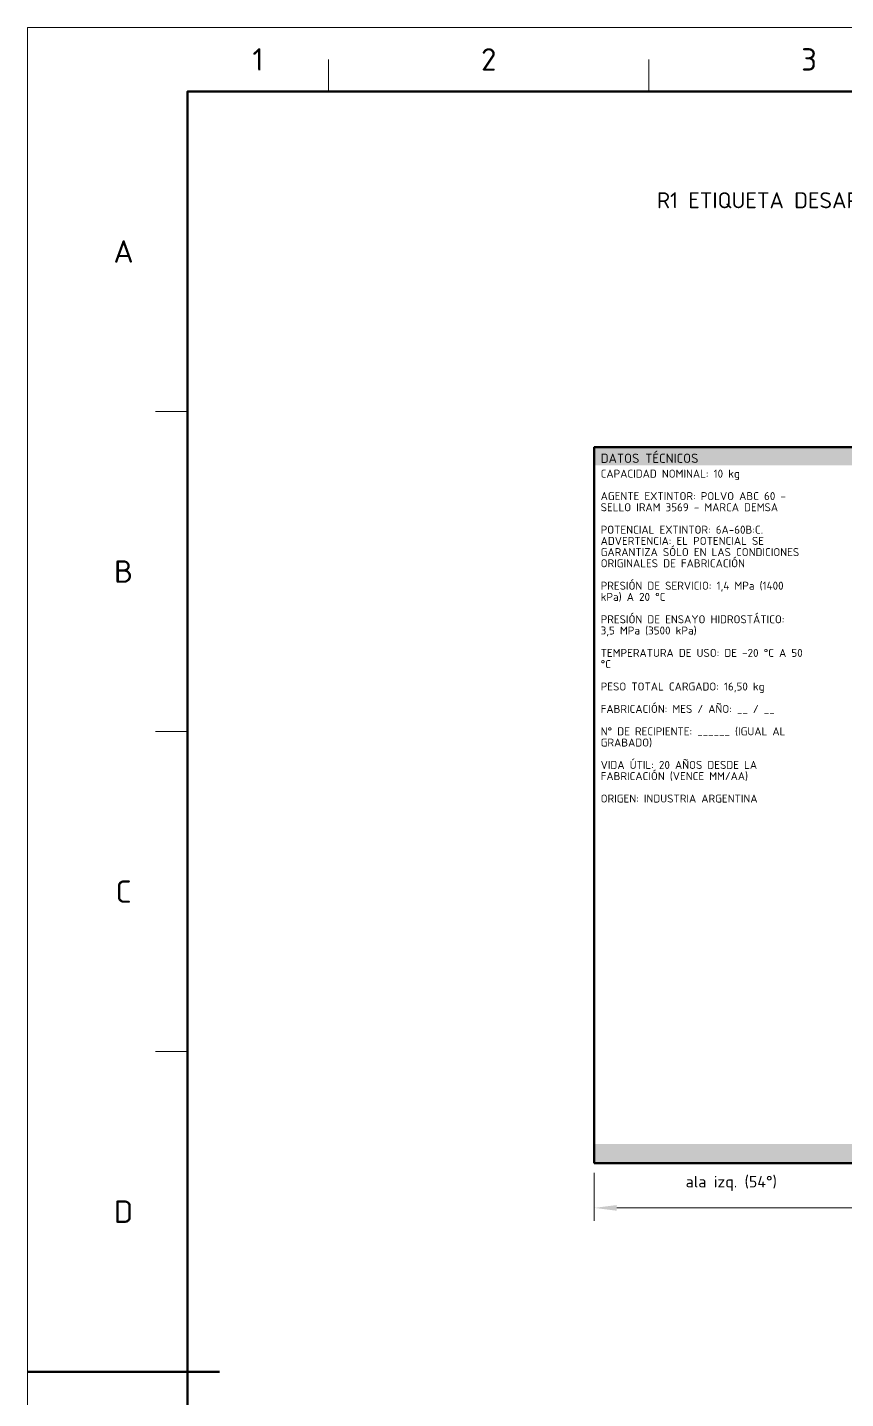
# Model space of a CAD drawing. Header units: millimetres. Extents: x 0 to 2208, y 0 to 420.
# Drawn here: x 1614 to 1741.7, y 205.8 to 420 of the extents above; entities that cross this region are included whole.
import ezdxf
from ezdxf.enums import TextEntityAlignment as Align

# ---------------------------------------------------------------- set-up
doc = ezdxf.new("R2010")
doc.units = ezdxf.units.MM
for name, color, linetype, lineweight in [('01-VISIBLE', 7, 'CONTINUOUS', 70), ('04-COTA', 3, 'CONTINUOUS', 18), ('06-TEXTO', 7, 'CONTINUOUS', 25), ('07-RECUADRO', 7, 'CONTINUOUS', 70), ('08-FINA', 5, 'CONTINUOUS', 18), ('13-GRAFICA', 30, 'CONTINUOUS', 18)]:
    doc.layers.add(name, color=color, linetype=linetype, lineweight=lineweight)
doc.styles.add('ISO3098', font='isocpeur.ttf')
doc.dimstyles.new('FLAMA-IRAM', dxfattribs={"dimtxt": 3.5, "dimasz": 3.5, "dimexe": 2, "dimexo": 1.5, "dimgap": 1, "dimtad": 1, "dimdec": 1, "dimtxsty": 'ISO3098', "dimblk": 'IRAM_FLECHA', "dimblk1": 'IRAM_FLECHA', "dimblk2": 'IRAM_FLECHA', "dimcen": 2.5, "dimclrd": 256, "dimclre": 256, "dimclrt": 256, "dimazin": 3, "dimtfac": 1, "dimtmove": 0, "dimatfit": 3, "dimlwd": 18, "dimlwe": 18})

# ---------------------------------------------------------------- blocks, each defined once
blk = doc.blocks.new('IRAM_FLECHA')
blk.add_solid([(0, 0), (-1, 0.125), (-1, -0.125)])

msp = doc.modelspace()

# ---------------------------------------------------------------- hatches: boundary and pattern name
at = {"layer": '13-GRAFICA', "true_color": 0xc81e2d}
h = msp.add_hatch(color=7, dxfattribs=at)
h.dxf.hatch_style = 1
h.paths.add_polyline_path([(1745.235, 351.574), (1745.235, 354.412), (1702.47, 354.412), (1702.47, 351.574)])
h = msp.add_hatch(color=7, dxfattribs=at)
h.dxf.hatch_style = 1
h.paths.add_polyline_path([(1873.53, 242.588), (1873.53, 245.588), (1702.47, 245.588), (1702.47, 242.588)])

# ---------------------------------------------------------------- linework, layer by layer
at = {"layer": '01-VISIBLE'}
msp.add_lwpolyline([(1702.47, 242.588), (1873.53, 242.588), (1873.53, 354.412), (1702.47, 354.412)], close=True, dxfattribs=at)
at = {"layer": '07-RECUADRO'}
msp.add_line((1614, 210), (1644, 210), dxfattribs=at)
msp.add_lwpolyline([(1639, 10), (2198, 10), (2198, 410), (1639, 410)], close=True, dxfattribs=at)
at = {"layer": '08-FINA'}
for p, q in [((1661, 410), (1661, 415)), ((1711, 410), (1711, 415)), ((1639, 360), (1634, 360)), ((1639, 310), (1634, 310)), ((1639, 260), (1634, 260))]:
    msp.add_line(p, q, dxfattribs=at)
msp.add_lwpolyline([(1614, 0), (2208, 0), (2208, 420), (1614, 420)], close=True, dxfattribs=at)

# ---------------------------------------------------------------- texts
at = {"layer": '06-TEXTO', "style": 'ISO3098'}
for s, height, p in [('1', 3.5, (1650, 415)), ('2', 3.5, (1686, 415)), ('3', 3.5, (1736, 415)), ('R1 ETIQUETA DESARROLLADA 342 × 224 mm (panel central 171 = arco 108° + alas 86) - ESC. 1:2', 2.5, (1788, 393)), ('A', 3.5, (1629, 385)), ('B', 3.5, (1629, 335)), ('C', 3.5, (1629, 285)), ('D', 3.5, (1629, 235))]:
    msp.add_text(s, height=height, dxfattribs=at).set_placement(p, align=Align.MIDDLE_CENTER)
at = {"layer": '08-FINA', "style": 'ISO3098'}
msp.add_text('ala izq. (54°)', height=1.8, dxfattribs=at).set_placement((1723.853, 240.588), align=Align.TOP_CENTER)
at = {"layer": '13-GRAFICA', "true_color": 0xffffff, "style": 'ISO3098'}
msp.add_text('DATOS TÉCNICOS', height=1.4375, dxfattribs=at).set_placement((1703.47, 353.412), align=Align.TOP_LEFT)
at = {"layer": '13-GRAFICA', "true_color": 0x191919, "style": 'ISO3098'}
for s, p in [('CAPACIDAD NOMINAL: 10 kg', (1703.47, 350.912)), ('AGENTE EXTINTOR: POLVO ABC 60 -', (1703.47, 347.412)), ('SELLO IRAM 3569 - MARCA DEMSA', (1703.47, 345.662)), ('POTENCIAL EXTINTOR: 6A-60B:C.', (1703.47, 342.162)), ('ADVERTENCIA: EL POTENCIAL SE', (1703.47, 340.412)), ('GARANTIZA SÓLO EN LAS CONDICIONES', (1703.47, 338.662)), ('ORIGINALES DE FABRICACIÓN', (1703.47, 336.912)), ('PRESIÓN DE SERVICIO: 1,4 MPa (1400', (1703.47, 333.412)), ('kPa) A 20 °C', (1703.47, 331.662)), ('PRESIÓN DE ENSAYO HIDROSTÁTICO:', (1703.47, 328.162)), ('3,5 MPa (3500 kPa)', (1703.47, 326.412)), ('TEMPERATURA DE USO: DE -20 °C A 50', (1703.47, 322.912)), ('°C', (1703.47, 321.162)), ('PESO TOTAL CARGADO: 16,50 kg', (1703.47, 317.662)), ('FABRICACIÓN: MES / AÑO: __ / __', (1703.47, 314.162)), ('N° DE RECIPIENTE: ______ (IGUAL AL', (1703.47, 310.662)), ('GRABADO)', (1703.47, 308.912)), ('VIDA ÚTIL: 20 AÑOS DESDE LA', (1703.47, 305.412)), ('FABRICACIÓN (VENCE MM/AA)', (1703.47, 303.662)), ('ORIGEN: INDUSTRIA ARGENTINA', (1703.47, 300.162))]:
    msp.add_text(s, height=1.25, dxfattribs=at).set_placement(p, align=Align.TOP_LEFT)

# ---------------------------------------------------------------- dimensions: what is measured, and where the dimension line sits
at = {"layer": '04-COTA'}
msp.add_linear_dim(base=(1702.47, 235.588), p1=(1702.47, 242.588), p2=(1873.53, 242.588), dimstyle='FLAMA-IRAM', override={"dimlfac": 2}, dxfattribs=at).render()

doc.saveas('drawing.dxf')
